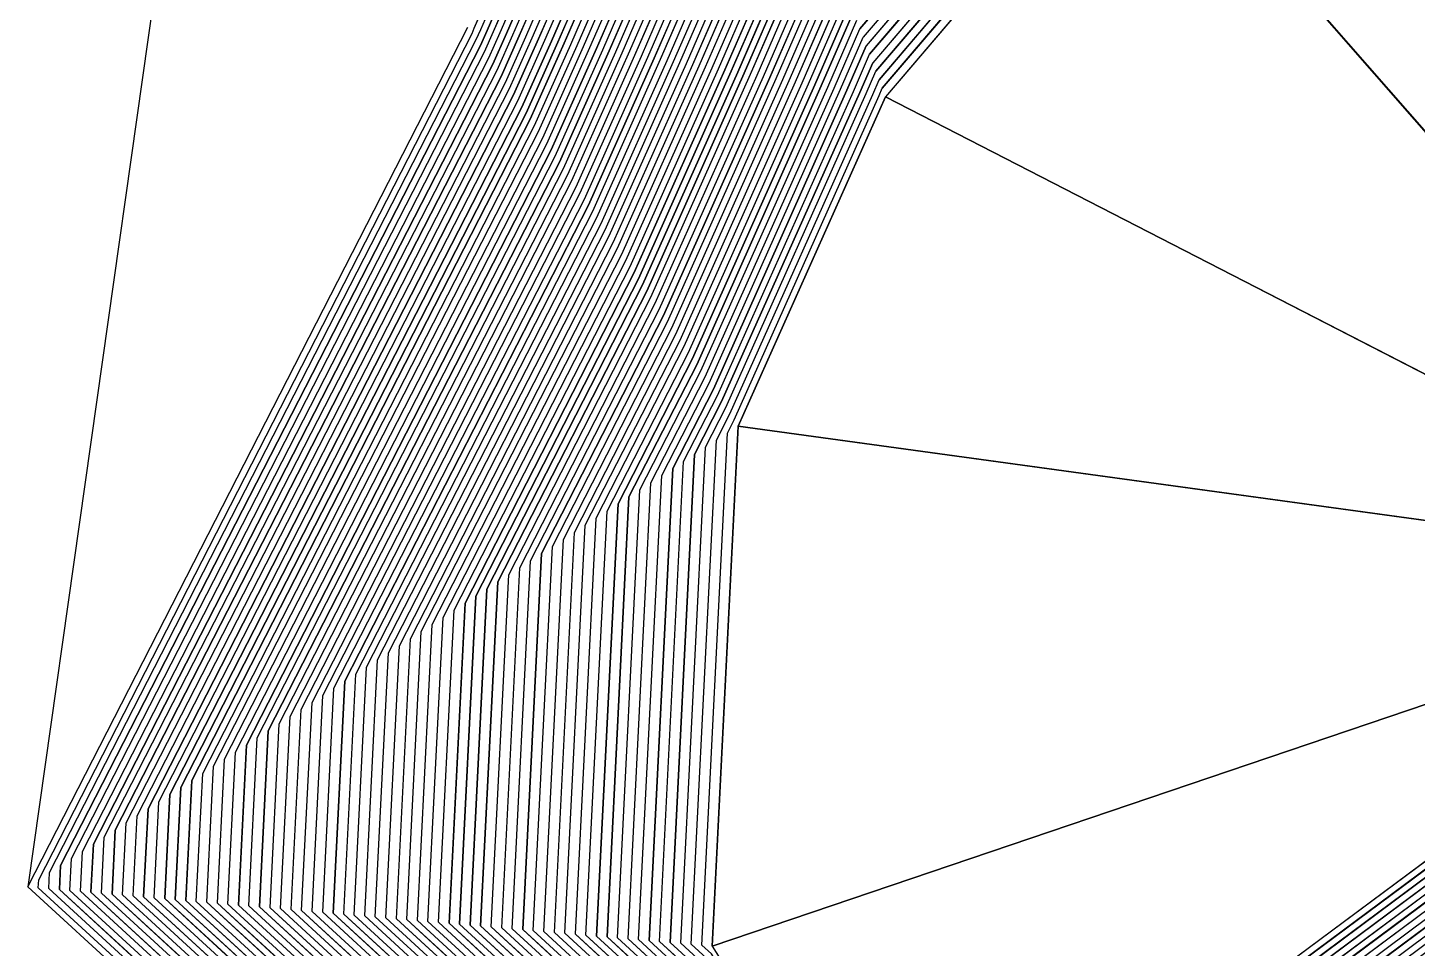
# Model space of a CAD drawing. Extents: x 7084 to 11035, y 13750 to 16729.
# Drawn here: x 7084 to 7885, y 14476 to 15007 of the extents above; entities that cross this region are included whole.
import ezdxf

# ---------------------------------------------------------------- set-up
doc = ezdxf.new("R2010")
doc.units = 0
doc.layers.add('Level 1', color=7, linetype='Continuous')

msp = doc.modelspace()

# ---------------------------------------------------------------- linework, layer by layer
at = {"layer": 'Level 1'}
for p, q in [((7283.26, 15919.55), (7083.89, 14511.34)), ((7341.34, 15006.32), (7460.32, 15280.05)), ((7345.05, 15005.7), (7462.16, 15275.16)), ((7348.75, 15005.08), (7464.01, 15270.27)), ((7352.46, 15004.47), (7465.85, 15265.38)), ((7356.16, 15003.85), (7467.7, 15260.48)), ((7359.87, 15003.24), (7469.55, 15255.59)), ((7363.57, 15002.62), (7471.39, 15250.7)), ((7367.28, 15002), (7473.24, 15245.8)), ((7370.98, 15001.39), (7475.08, 15240.91)), ((7374.69, 15000.77), (7476.93, 15236.02)), ((7378.39, 15000.16), (7478.77, 15231.12)), ((7382.09, 14999.54), (7480.62, 15226.23)), ((7385.8, 14998.93), (7482.46, 15221.34)), ((7389.5, 14998.31), (7484.31, 15216.45)), ((7393.21, 14997.69), (7486.16, 15211.55)), ((7396.91, 14997.08), (7488, 15206.66)), ((7400.62, 14996.46), (7489.85, 15201.77)), ((7404.32, 14995.85), (7491.69, 15196.87)), ((7408.03, 14995.23), (7493.54, 15191.98)), ((7411.73, 14994.61), (7495.38, 15187.09)), ((7415.44, 14994), (7497.23, 15182.19)), ((7419.14, 14993.38), (7499.08, 15177.3)), ((7422.85, 14992.77), (7500.92, 15172.41)), ((7426.55, 14992.15), (7502.77, 15167.52)), ((7430.25, 14991.54), (7504.61, 15162.62)), ((7433.96, 14990.92), (7506.46, 15157.73)), ((7437.66, 14990.3), (7508.3, 15152.84)), ((7690.66, 15155.04), (7563.67, 15006.05)), ((7694.73, 15152.76), (7565.52, 15001.15)), ((7698.8, 15150.48), (7567.36, 14996.26)), ((7441.37, 14989.69), (7510.15, 15147.94)), ((7445.07, 14989.07), (7512, 15143.05)), ((7702.88, 15148.2), (7569.21, 14991.37)), ((7706.95, 15145.93), (7571.06, 14986.47)), ((7711.02, 15143.65), (7572.9, 14981.58)), ((7715.1, 15141.37), (7574.75, 14976.69)), ((7448.78, 14988.46), (7513.84, 15138.16)), ((7452.48, 14987.84), (7515.69, 15133.26)), ((7719.17, 15139.09), (7576.59, 14971.79)), ((7723.24, 15136.81), (7578.44, 14966.9)), ((8112.72, 14692.05), (7723.24, 15136.81)), ((7723.24, 15136.81), (8112.72, 14692.05)), ((7456.19, 14987.22), (7517.53, 15128.37)), ((7459.89, 14986.61), (7519.38, 15123.48)), ((7463.6, 14985.99), (7521.22, 15118.59)), ((7467.3, 14985.38), (7523.07, 15113.69)), ((7471, 14984.76), (7524.91, 15108.8)), ((7474.71, 14984.15), (7526.76, 15103.91)), ((7478.41, 14983.53), (7528.61, 15099.01)), ((7482.12, 14982.91), (7530.45, 15094.12)), ((7485.82, 14982.3), (7532.3, 15089.23)), ((7489.53, 14981.68), (7534.14, 15084.33)), ((7493.23, 14981.07), (7535.99, 15079.44)), ((7496.94, 14980.45), (7537.83, 15074.55)), ((7500.64, 14979.83), (7539.68, 15069.65)), ((7504.35, 14979.22), (7541.53, 15064.76)), ((7508.05, 14978.6), (7543.37, 15059.87)), ((7511.76, 14977.99), (7545.22, 15054.98)), ((7515.46, 14977.37), (7547.06, 15050.08)), ((7519.16, 14976.75), (7548.91, 15045.19)), ((7522.87, 14976.14), (7550.75, 15040.3)), ((7526.57, 14975.52), (7552.6, 15035.4)), ((7530.28, 14974.91), (7554.44, 15030.51)), ((7533.98, 14974.29), (7556.29, 15025.62)), ((7537.69, 14973.68), (7558.14, 15020.72)), ((7541.39, 14973.06), (7559.98, 15015.83)), ((7083.89, 14511.34), (7337.64, 15006.93)), ((7340.04, 15003.39), (7341.34, 15006.32)), ((7342.44, 14999.86), (7345.05, 15005.7)), ((7344.84, 14996.32), (7348.75, 15005.08)), ((7545.1, 14972.44), (7561.83, 15010.94)), ((7548.8, 14971.83), (7563.67, 15006.05)), ((7090.19, 14515.42), (7340.04, 15003.39)), ((7096.5, 14519.51), (7342.44, 14999.86)), ((7347.23, 14992.78), (7352.46, 15004.47)), ((7349.63, 14989.24), (7356.16, 15003.85)), ((7352.03, 14985.71), (7359.87, 15003.24)), ((7354.43, 14982.17), (7363.57, 15002.62)), ((7356.83, 14978.63), (7367.28, 15002)), ((7359.23, 14975.1), (7370.98, 15001.39)), ((7361.63, 14971.56), (7374.69, 15000.77)), ((7364.02, 14968.02), (7378.39, 15000.16)), ((7366.42, 14964.48), (7382.09, 14999.54)), ((7368.82, 14960.95), (7385.8, 14998.93)), ((7371.22, 14957.41), (7389.5, 14998.31)), ((7373.62, 14953.87), (7393.21, 14997.69)), ((7376.02, 14950.33), (7396.91, 14997.08)), ((7552.51, 14971.21), (7565.52, 15001.15)), ((7102.8, 14523.6), (7344.84, 14996.32)), ((7109.1, 14527.69), (7347.23, 14992.78)), ((7115.4, 14531.77), (7349.63, 14989.24)), ((7378.42, 14946.8), (7400.62, 14996.46)), ((7380.82, 14943.26), (7404.32, 14995.85)), ((7383.21, 14939.72), (7408.03, 14995.23)), ((7385.61, 14936.18), (7411.73, 14994.61)), ((7388.01, 14932.65), (7415.44, 14994)), ((7390.41, 14929.11), (7419.14, 14993.38)), ((7392.81, 14925.57), (7422.85, 14992.77)), ((7395.21, 14922.04), (7426.55, 14992.15)), ((7397.61, 14918.5), (7430.25, 14991.54)), ((7400, 14914.96), (7433.96, 14990.92)), ((7402.4, 14911.42), (7437.66, 14990.3)), ((7404.8, 14907.89), (7441.37, 14989.69)), ((7407.2, 14904.35), (7445.07, 14989.07)), ((7556.21, 14970.6), (7567.36, 14996.26)), ((7559.92, 14969.98), (7569.21, 14991.37)), ((7121.71, 14535.86), (7352.03, 14985.71)), ((7128.01, 14539.95), (7354.43, 14982.17)), ((7409.6, 14900.81), (7448.78, 14988.46)), ((7412, 14897.27), (7452.48, 14987.84)), ((7414.4, 14893.74), (7456.19, 14987.22)), ((7416.8, 14890.2), (7459.89, 14986.61)), ((7419.19, 14886.66), (7463.6, 14985.99)), ((7421.59, 14883.12), (7467.3, 14985.38)), ((7423.99, 14879.59), (7471, 14984.76)), ((7426.39, 14876.05), (7474.71, 14984.15)), ((7428.79, 14872.51), (7478.41, 14983.53)), ((7431.19, 14868.98), (7482.12, 14982.91)), ((7433.59, 14865.44), (7485.82, 14982.3)), ((7435.98, 14861.9), (7489.53, 14981.68)), ((7438.38, 14858.36), (7493.23, 14981.07)), ((7563.62, 14969.36), (7571.06, 14986.47)), ((7567.32, 14968.75), (7572.9, 14981.58)), ((7134.31, 14544.04), (7356.83, 14978.63)), ((7140.61, 14548.12), (7359.23, 14975.1)), ((7440.78, 14854.83), (7496.94, 14980.45)), ((7443.18, 14851.29), (7500.64, 14979.83)), ((7445.58, 14847.75), (7504.35, 14979.22)), ((7447.98, 14844.21), (7508.05, 14978.6)), ((7450.38, 14840.68), (7511.76, 14977.99)), ((7452.77, 14837.14), (7515.46, 14977.37)), ((7455.17, 14833.6), (7519.16, 14976.75)), ((7457.57, 14830.06), (7522.87, 14976.14)), ((7459.97, 14826.53), (7526.57, 14975.52)), ((7462.37, 14822.99), (7530.28, 14974.91)), ((7464.77, 14819.45), (7533.98, 14974.29)), ((7467.17, 14815.91), (7537.69, 14973.68)), ((7469.57, 14812.38), (7541.39, 14973.06)), ((7571.03, 14968.13), (7574.75, 14976.69)), ((7146.92, 14552.21), (7361.63, 14971.56)), ((7153.22, 14556.3), (7364.02, 14968.02)), ((7471.96, 14808.84), (7545.1, 14972.44)), ((7474.36, 14805.3), (7548.8, 14971.83)), ((7476.76, 14801.77), (7552.51, 14971.21)), ((7479.16, 14798.23), (7556.21, 14970.6)), ((7481.56, 14794.69), (7559.92, 14969.98)), ((7483.96, 14791.15), (7563.62, 14969.36)), ((7486.36, 14787.62), (7567.32, 14968.75)), ((7488.75, 14784.08), (7571.03, 14968.13)), ((7491.15, 14780.54), (7574.73, 14967.52)), ((7493.55, 14777), (7578.44, 14966.9)), ((7578.44, 14966.9), (7493.55, 14777)), ((7574.73, 14967.52), (7576.59, 14971.79)), ((7578.44, 14966.9), (8112.72, 14692.05)), ((8112.72, 14692.05), (7578.44, 14966.9)), ((7159.52, 14560.38), (7366.42, 14964.48)), ((7165.82, 14564.47), (7368.82, 14960.95)), ((7172.13, 14568.56), (7371.22, 14957.41)), ((7178.43, 14572.65), (7373.62, 14953.87)), ((7184.73, 14576.73), (7376.02, 14950.33)), ((7191.03, 14580.82), (7378.42, 14946.8)), ((7197.34, 14584.91), (7380.82, 14943.26)), ((7203.64, 14588.99), (7383.21, 14939.72)), ((7209.94, 14593.08), (7385.61, 14936.18)), ((7216.24, 14597.17), (7388.01, 14932.65)), ((7222.55, 14601.26), (7390.41, 14929.11)), ((7228.85, 14605.34), (7392.81, 14925.57)), ((7235.15, 14609.43), (7395.21, 14922.04)), ((7241.45, 14613.52), (7397.61, 14918.5)), ((7247.76, 14617.6), (7400, 14914.96)), ((7254.06, 14621.69), (7402.4, 14911.42)), ((7260.36, 14625.78), (7404.8, 14907.89)), ((7266.66, 14629.87), (7407.2, 14904.35)), ((7272.97, 14633.95), (7409.6, 14900.81)), ((7279.27, 14638.04), (7412, 14897.27)), ((7285.57, 14642.13), (7414.4, 14893.74)), ((7291.87, 14646.21), (7416.8, 14890.2)), ((7298.18, 14650.3), (7419.19, 14886.66)), ((7304.48, 14654.39), (7421.59, 14883.12)), ((7310.78, 14658.48), (7423.99, 14879.59)), ((7317.08, 14662.56), (7426.39, 14876.05)), ((7323.39, 14666.65), (7428.79, 14872.51)), ((7329.69, 14670.74), (7431.19, 14868.98)), ((7335.99, 14674.82), (7433.59, 14865.44)), ((7342.29, 14678.91), (7435.98, 14861.9)), ((7348.6, 14683), (7438.38, 14858.36)), ((7354.9, 14687.09), (7440.78, 14854.83)), ((7361.2, 14691.17), (7443.18, 14851.29)), ((7367.5, 14695.26), (7445.58, 14847.75)), ((7373.81, 14699.35), (7447.98, 14844.21)), ((7380.11, 14703.44), (7450.38, 14840.68)), ((7386.41, 14707.52), (7452.77, 14837.14)), ((7392.71, 14711.61), (7455.17, 14833.6)), ((7399.02, 14715.7), (7457.57, 14830.06)), ((7405.32, 14719.78), (7459.97, 14826.53)), ((7411.62, 14723.87), (7462.37, 14822.99)), ((7417.92, 14727.96), (7464.77, 14819.45)), ((7424.23, 14732.05), (7467.17, 14815.91)), ((7430.53, 14736.13), (7469.57, 14812.38)), ((7436.83, 14740.22), (7471.96, 14808.84)), ((7443.13, 14744.31), (7474.36, 14805.3)), ((7449.43, 14748.39), (7476.76, 14801.77)), ((7455.74, 14752.48), (7479.16, 14798.23)), ((7462.04, 14756.57), (7481.56, 14794.69)), ((7468.34, 14760.66), (7483.96, 14791.15)), ((7474.64, 14764.74), (7486.36, 14787.62)), ((7480.95, 14768.83), (7488.75, 14784.08)), ((7487.25, 14772.92), (7491.15, 14780.54)), ((7472.5, 14477.69), (7487.25, 14772.92)), ((7478.57, 14477.17), (7493.55, 14777)), ((7493.55, 14777), (7478.57, 14477.17)), ((8112.72, 14692.05), (7493.55, 14777)), ((7493.55, 14777), (8112.72, 14692.05)), ((7460.36, 14478.74), (7474.64, 14764.74)), ((7466.43, 14478.22), (7480.95, 14768.83)), ((7448.21, 14479.8), (7462.04, 14756.57)), ((7454.28, 14479.27), (7468.34, 14760.66)), ((7436.07, 14480.85), (7449.43, 14748.39)), ((7442.14, 14480.32), (7455.74, 14752.48)), ((7430, 14481.37), (7443.13, 14744.31)), ((7417.85, 14482.42), (7430.53, 14736.13)), ((7423.92, 14481.9), (7436.83, 14740.22)), ((7405.71, 14483.48), (7417.92, 14727.96)), ((7411.78, 14482.95), (7424.23, 14732.05)), ((7393.56, 14484.53), (7405.32, 14719.78)), ((7399.64, 14484), (7411.62, 14723.87)), ((7381.42, 14485.58), (7392.71, 14711.61)), ((7387.49, 14485.05), (7399.02, 14715.7)), ((7369.28, 14486.63), (7380.11, 14703.44)), ((7375.35, 14486.1), (7386.41, 14707.52)), ((7357.13, 14487.68), (7367.5, 14695.26)), ((7363.2, 14487.16), (7373.81, 14699.35)), ((7344.99, 14488.73), (7354.9, 14687.09)), ((7351.06, 14488.21), (7361.2, 14691.17)), ((8112.72, 14692.05), (7478.57, 14477.17)), ((7478.57, 14477.17), (8112.72, 14692.05)), ((7588.42, 14302.26), (8112.72, 14692.05)), ((7332.84, 14489.78), (7342.29, 14678.91)), ((7338.92, 14489.26), (7348.6, 14683)), ((7590.7, 14299.15), (8106.93, 14682.95)), ((7320.7, 14490.84), (7329.69, 14670.74)), ((7326.77, 14490.31), (7335.99, 14674.82)), ((7592.98, 14296.05), (8101.14, 14673.84)), ((7308.56, 14491.89), (7317.08, 14662.56)), ((7314.63, 14491.36), (7323.39, 14666.65)), ((7595.25, 14292.94), (8095.35, 14664.74)), ((7296.41, 14492.94), (7304.48, 14654.39)), ((7302.48, 14492.41), (7310.78, 14658.48)), ((7597.53, 14289.84), (8089.56, 14655.64)), ((7284.27, 14493.99), (7291.87, 14646.21)), ((7290.34, 14493.46), (7298.18, 14650.3)), ((7599.81, 14286.73), (8083.77, 14646.54)), ((7272.12, 14495.04), (7279.27, 14638.04)), ((7278.2, 14494.52), (7285.57, 14642.13)), ((7602.08, 14283.62), (8077.98, 14637.43)), ((7259.98, 14496.09), (7266.66, 14629.87)), ((7266.05, 14495.57), (7272.97, 14633.95)), ((7604.36, 14280.52), (8072.19, 14628.33)), ((7247.84, 14497.14), (7254.06, 14621.69)), ((7253.91, 14496.62), (7260.36, 14625.78)), ((7235.69, 14498.19), (7241.45, 14613.52)), ((7241.76, 14497.67), (7247.76, 14617.6)), ((7606.64, 14277.41), (8066.4, 14619.23)), ((7223.55, 14499.25), (7228.85, 14605.34)), ((7229.62, 14498.72), (7235.15, 14609.43)), ((7608.91, 14274.31), (8060.61, 14610.12)), ((7211.4, 14500.3), (7216.24, 14597.17)), ((7217.48, 14499.77), (7222.55, 14601.26)), ((7199.26, 14501.35), (7203.64, 14588.99)), ((7205.33, 14500.82), (7209.94, 14593.08)), ((7187.12, 14502.4), (7191.03, 14580.82)), ((7193.19, 14501.87), (7197.34, 14584.91)), ((7174.97, 14503.45), (7178.43, 14572.65)), ((7181.04, 14502.93), (7184.73, 14576.73)), ((7162.83, 14504.5), (7165.82, 14564.47)), ((7168.9, 14503.98), (7172.13, 14568.56)), ((7150.68, 14505.55), (7153.22, 14556.3)), ((7156.76, 14505.03), (7159.52, 14560.38)), ((7138.54, 14506.61), (7140.61, 14548.12)), ((7144.61, 14506.08), (7146.92, 14552.21)), ((7132.47, 14507.13), (7134.31, 14544.04)), ((7120.32, 14508.18), (7121.71, 14535.86)), ((7126.4, 14507.66), (7128.01, 14539.95)), ((7108.18, 14509.23), (7109.1, 14527.69)), ((7114.25, 14508.71), (7115.4, 14531.77)), ((7096.04, 14510.29), (7096.5, 14519.51)), ((7102.11, 14509.76), (7102.8, 14523.6)), ((7446.39, 14178.93), (7083.89, 14511.34)), ((7089.96, 14510.81), (7090.19, 14515.42)), ((7446.88, 14183.52), (7089.96, 14510.81)), ((7447.38, 14188.1), (7096.04, 14510.29)), ((7447.87, 14192.69), (7102.11, 14509.76)), ((7448.37, 14197.28), (7108.18, 14509.23)), ((7448.86, 14201.87), (7114.25, 14508.71)), ((7449.36, 14206.46), (7120.32, 14508.18)), ((7449.85, 14211.05), (7126.4, 14507.66)), ((7450.35, 14215.63), (7132.47, 14507.13)), ((7450.84, 14220.22), (7138.54, 14506.61)), ((7451.34, 14224.81), (7144.61, 14506.08)), ((7451.83, 14229.4), (7150.68, 14505.55)), ((7452.33, 14233.99), (7156.76, 14505.03)), ((7452.83, 14238.58), (7162.83, 14504.5)), ((7453.32, 14243.16), (7168.9, 14503.98)), ((7453.82, 14247.75), (7174.97, 14503.45)), ((7454.31, 14252.34), (7181.04, 14502.93)), ((7454.81, 14256.93), (7187.12, 14502.4)), ((7455.3, 14261.52), (7193.19, 14501.87)), ((7455.8, 14266.1), (7199.26, 14501.35)), ((7456.29, 14270.69), (7205.33, 14500.82)), ((7456.79, 14275.28), (7211.4, 14500.3)), ((7457.28, 14279.87), (7217.48, 14499.77)), ((7457.78, 14284.46), (7223.55, 14499.25)), ((7458.27, 14289.05), (7229.62, 14498.72)), ((7458.77, 14293.63), (7235.69, 14498.19)), ((7459.26, 14298.22), (7241.76, 14497.67)), ((7459.76, 14302.81), (7247.84, 14497.14)), ((7460.25, 14307.4), (7253.91, 14496.62)), ((7460.75, 14311.99), (7259.98, 14496.09)), ((7461.24, 14316.58), (7266.05, 14495.57)), ((7461.74, 14321.16), (7272.12, 14495.04)), ((7462.23, 14325.75), (7278.2, 14494.52)), ((7462.73, 14330.34), (7284.27, 14493.99)), ((7463.22, 14334.93), (7290.34, 14493.46)), ((7463.72, 14339.52), (7296.41, 14492.94)), ((7464.21, 14344.11), (7302.48, 14492.41)), ((7464.71, 14348.69), (7308.56, 14491.89)), ((7465.2, 14353.28), (7314.63, 14491.36)), ((7465.7, 14357.87), (7320.7, 14490.84)), ((7466.19, 14362.46), (7326.77, 14490.31)), ((7466.69, 14367.05), (7332.84, 14489.78)), ((7467.18, 14371.64), (7338.92, 14489.26)), ((7467.68, 14376.22), (7344.99, 14488.73)), ((7468.17, 14380.81), (7351.06, 14488.21)), ((7468.67, 14385.4), (7357.13, 14487.68)), ((7469.16, 14389.99), (7363.2, 14487.16)), ((7469.66, 14394.58), (7369.28, 14486.63)), ((7470.15, 14399.17), (7375.35, 14486.1)), ((7470.65, 14403.75), (7381.42, 14485.58)), ((7471.15, 14408.34), (7387.49, 14485.05)), ((7471.64, 14412.93), (7393.56, 14484.53)), ((7472.14, 14417.52), (7399.64, 14484)), ((7472.63, 14422.11), (7405.71, 14483.48)), ((7473.13, 14426.7), (7411.78, 14482.95)), ((7473.62, 14431.28), (7417.85, 14482.42)), ((7474.12, 14435.87), (7423.92, 14481.9)), ((7474.61, 14440.46), (7430, 14481.37)), ((7475.11, 14445.05), (7436.07, 14480.85)), ((7475.6, 14449.64), (7442.14, 14480.32)), ((7476.1, 14454.23), (7448.21, 14479.8)), ((7476.59, 14458.81), (7454.28, 14479.27)), ((7477.09, 14463.4), (7460.36, 14478.74)), ((7477.58, 14467.99), (7466.43, 14478.22)), ((7478.08, 14472.58), (7472.5, 14477.69)), ((7478.57, 14477.17), (7588.42, 14302.26))]:
    msp.add_line(p, q, dxfattribs=at)
for points in [[(7109.1, 14527.69), (7347.23, 14992.78), (7352.46, 15004.47), (7465.85, 15265.38), (7474.77, 15275.83), (7484.91, 15286.59), (7485.83, 15297.36), (7548.2, 15632), (7559.54, 15666.03), (7565.37, 15689.1), (7639.08, 16165.54), (7831.86, 16171.21), (7846.3, 16184.74), (8073.09, 16309.52), (8079.24, 16314.75), (8186.96, 16501.92), (8442.1, 16660.73)], [(7109.1, 14527.69), (7347.23, 14992.78), (7352.46, 15004.47), (7465.85, 15265.38), (7474.77, 15275.83), (7484.91, 15286.59), (7485.83, 15297.36), (7548.2, 15632), (7559.54, 15666.03), (7565.37, 15689.1), (7639.08, 16165.54), (7831.86, 16171.21), (7846.3, 16184.74), (8073.09, 16309.52), (8079.24, 16314.75), (8186.96, 16501.92), (8442.1, 16660.73)], [(8429.52, 16603.99), (8203.65, 16463.4), (8108.29, 16297.71), (8091.39, 16283.33), (7890.62, 16172.87), (7850.91, 16135.66), (7680.25, 16130.64), (7615, 15708.87), (7598.95, 15645.44), (7588.91, 15615.32), (7533.7, 15319.08), (7531.16, 15289.48), (7503.28, 15259.88), (7478.77, 15231.12), (7378.39, 15000.16), (7364.02, 14968.02), (7153.22, 14556.3), (7150.68, 14505.55), (7451.83, 14229.4), (7470.43, 14199.8), (7711.35, 14134.53), (7800.07, 14200.49)], [(8429.52, 16603.99), (8203.65, 16463.4), (8108.29, 16297.71), (8091.39, 16283.33), (7890.62, 16172.87), (7850.91, 16135.66), (7680.25, 16130.64), (7615, 15708.87), (7598.95, 15645.44), (7588.91, 15615.32), (7533.7, 15319.08), (7531.16, 15289.48), (7503.28, 15259.88), (7478.77, 15231.12), (7378.39, 15000.16), (7364.02, 14968.02), (7153.22, 14556.3), (7150.68, 14505.55), (7451.83, 14229.4), (7470.43, 14199.8), (7711.35, 14134.53), (7800.07, 14200.49)], [(8425.92, 16587.78), (8208.42, 16452.4), (8116.59, 16292.84), (8096.62, 16275.85), (7903.29, 16169.48), (7856.35, 16125.5), (7692.02, 16120.67), (7629.18, 15714.52), (7610.21, 15639.56), (7600.54, 15610.55), (7547.38, 15325.28), (7544.38, 15290.3), (7511.43, 15255.32), (7482.46, 15221.34), (7385.8, 14998.93), (7368.82, 14960.95), (7165.82, 14564.47), (7162.83, 14504.5), (7452.83, 14238.58), (7474.8, 14203.59), (7706.79, 14140.74)], [(8425.92, 16587.78), (8208.42, 16452.4), (8116.59, 16292.84), (8096.62, 16275.85), (7903.29, 16169.48), (7856.35, 16125.5), (7692.02, 16120.67), (7629.18, 15714.52), (7610.21, 15639.56), (7600.54, 15610.55), (7547.38, 15325.28), (7544.38, 15290.3), (7511.43, 15255.32), (7482.46, 15221.34), (7385.8, 14998.93), (7368.82, 14960.95), (7165.82, 14564.47), (7162.83, 14504.5), (7452.83, 14238.58), (7474.8, 14203.59), (7706.79, 14140.74)], [(8409.74, 16514.82), (8229.89, 16402.87), (8153.95, 16270.93), (8120.15, 16242.18), (7960.28, 16154.22), (7880.84, 16079.79), (7744.95, 16075.8), (7693, 15739.94), (7660.89, 15613.09), (7652.89, 15589.1), (7608.93, 15353.21), (7603.86, 15294.01), (7548.09, 15234.81), (7499.08, 15177.3), (7419.14, 14993.38), (7390.41, 14929.11), (7222.55, 14601.26), (7217.48, 14499.77), (7457.28, 14279.87), (7494.46, 14220.67), (7686.31, 14168.69), (7863.76, 14300.62)], [(8409.74, 16514.82), (8229.89, 16402.87), (8153.95, 16270.93), (8120.15, 16242.18), (7960.28, 16154.22), (7880.84, 16079.79), (7744.95, 16075.8), (7693, 15739.94), (7660.89, 15613.09), (7652.89, 15589.1), (7608.93, 15353.21), (7603.86, 15294.01), (7548.09, 15234.81), (7499.08, 15177.3), (7419.14, 14993.38), (7390.41, 14929.11), (7222.55, 14601.26), (7217.48, 14499.77), (7457.28, 14279.87), (7494.46, 14220.67), (7686.31, 14168.69), (7863.76, 14300.62)], [(7471, 14984.76), (7524.91, 15108.8), (7605.11, 15202.9), (7696.38, 15299.77), (7704.67, 15396.64), (7734.32, 15555.74), (7739.71, 15571.91), (7792.26, 15779.49), (7827.3, 16006), (7918.95, 16008.69), (8048.93, 16130.47), (8156.75, 16189.8), (8212.06, 16236.85), (8263.27, 16325.83), (8384.57, 16401.33), (8540.91, 16366.28)], [(7471, 14984.76), (7524.91, 15108.8), (7605.11, 15202.9), (7696.38, 15299.77), (7704.67, 15396.64), (7734.32, 15555.74), (7739.71, 15571.91), (7792.26, 15779.49), (7827.3, 16006), (7918.95, 16008.69), (8048.93, 16130.47), (8156.75, 16189.8), (8212.06, 16236.85), (8263.27, 16325.83), (8384.57, 16401.33), (8540.91, 16366.28)], [(7466.43, 14478.22), (7480.95, 14768.83), (7488.75, 14784.08), (7571.03, 14968.13), (7574.75, 14976.69), (7715.1, 15141.37), (7874.81, 15310.89), (7889.32, 15480.41), (7891.37, 15491.39), (7891.74, 15492.5), (7983.69, 15855.77), (7986.11, 15871.39), (7992.43, 15871.57), (8219.89, 16084.69), (8227.33, 16088.78), (8324.12, 16171.12), (8327.66, 16177.26), (8336.02, 16182.46), (8346.8, 16180.05), (8903.36, 16199.42)], [(7466.43, 14478.22), (7480.95, 14768.83), (7488.75, 14784.08), (7571.03, 14968.13), (7574.75, 14976.69), (7715.1, 15141.37), (7874.81, 15310.89), (7889.32, 15480.41), (7891.37, 15491.39), (7891.74, 15492.5), (7983.69, 15855.77), (7986.11, 15871.39), (7992.43, 15871.57), (8219.89, 16084.69), (8227.33, 16088.78), (8324.12, 16171.12), (8327.66, 16177.26), (8336.02, 16182.46), (8346.8, 16180.05), (8903.36, 16199.42)], [(7574.73, 14967.52), (7576.59, 14971.79), (7719.17, 15139.09), (7881.41, 15311.3), (7896.16, 15483.52), (7897.19, 15489), (7897.37, 15489.56), (7990.78, 15858.59), (7991.99, 15866.4), (7995.15, 15866.5), (8226.23, 16082.99), (8229.94, 16085.04), (8328.27, 16168.69), (8330.04, 16171.75), (8334.22, 16174.36), (8339.61, 16173.15), (8905.01, 16192.83)], [(7574.73, 14967.52), (7576.59, 14971.79), (7719.17, 15139.09), (7881.41, 15311.3), (7896.16, 15483.52), (7897.19, 15489), (7897.37, 15489.56), (7990.78, 15858.59), (7991.99, 15866.4), (7995.15, 15866.5), (8226.23, 16082.99), (8229.94, 16085.04), (8328.27, 16168.69), (8330.04, 16171.75), (8334.22, 16174.36), (8339.61, 16173.15), (8905.01, 16192.83)], [(8647.72, 14425.51), (8113.05, 14637.7), (8083.77, 14646.54), (7599.81, 14286.73), (7577.5, 14292.77), (7476.1, 14454.23), (7448.21, 14479.8), (7462.04, 14756.57), (7481.56, 14794.69), (7559.92, 14969.98), (7569.21, 14991.37), (7702.88, 15148.2), (7854.98, 15309.66), (7868.81, 15471.11), (7873.92, 15498.54), (7874.85, 15501.33), (7962.42, 15847.29), (7968.47, 15886.34), (7984.27, 15886.81), (8200.9, 16089.78)], [(8647.72, 14425.51), (8113.05, 14637.7), (8083.77, 14646.54), (7599.81, 14286.73), (7577.5, 14292.77), (7476.1, 14454.23), (7448.21, 14479.8), (7462.04, 14756.57), (7481.56, 14794.69), (7559.92, 14969.98), (7569.21, 14991.37), (7702.88, 15148.2), (7854.98, 15309.66), (7868.81, 15471.11), (7873.92, 15498.54), (7874.85, 15501.33), (7962.42, 15847.29), (7968.47, 15886.34), (7984.27, 15886.81), (8200.9, 16089.78)], [(7969.51, 15850.12), (7880.48, 15498.38), (7879.74, 15496.15), (7875.65, 15474.21), (7861.59, 15310.07), (7706.95, 15145.93), (7571.06, 14986.47), (7563.62, 14969.36), (7483.96, 14791.15), (7468.34, 14760.66), (7454.28, 14479.27), (7476.59, 14458.81), (7579.68, 14294.67), (7597.53, 14289.84), (8089.56, 14655.64), (8112.98, 14648.57), (8656.56, 14432.84)], [(7969.51, 15850.12), (7880.48, 15498.38), (7879.74, 15496.15), (7875.65, 15474.21), (7861.59, 15310.07), (7706.95, 15145.93), (7571.06, 14986.47), (7563.62, 14969.36), (7483.96, 14791.15), (7468.34, 14760.66), (7454.28, 14479.27), (7476.59, 14458.81), (7579.68, 14294.67), (7597.53, 14289.84), (8089.56, 14655.64), (8112.98, 14648.57), (8656.56, 14432.84)], [(8665.41, 14440.18), (8112.92, 14659.44), (8095.35, 14664.74), (7595.25, 14292.94), (7581.87, 14296.57), (7477.09, 14463.4), (7460.36, 14478.74), (7474.64, 14764.74), (7486.36, 14787.62), (7567.32, 14968.75), (7572.9, 14981.58), (7711.02, 15143.65), (7868.2, 15310.48), (7882.49, 15477.31), (7885.55, 15493.77), (7886.11, 15495.44), (7976.6, 15852.94)], [(8665.41, 14440.18), (8112.92, 14659.44), (8095.35, 14664.74), (7595.25, 14292.94), (7581.87, 14296.57), (7477.09, 14463.4), (7460.36, 14478.74), (7474.64, 14764.74), (7486.36, 14787.62), (7567.32, 14968.75), (7572.9, 14981.58), (7711.02, 15143.65), (7868.2, 15310.48), (7882.49, 15477.31), (7885.55, 15493.77), (7886.11, 15495.44), (7976.6, 15852.94)], [(8621.18, 14403.51), (8113.25, 14605.09), (8066.4, 14619.23), (7606.64, 14277.41), (7570.94, 14287.08), (7474.61, 14440.46), (7430, 14481.37), (7443.13, 14744.31), (7474.36, 14805.3), (7548.8, 14971.83), (7563.67, 15006.05), (7690.66, 15155.04), (7835.15, 15308.42), (7848.29, 15461.8), (7856.47, 15505.69), (7857.96, 15510.15), (7941.15, 15838.82)], [(8621.18, 14403.51), (8113.25, 14605.09), (8066.4, 14619.23), (7606.64, 14277.41), (7570.94, 14287.08), (7474.61, 14440.46), (7430, 14481.37), (7443.13, 14744.31), (7474.36, 14805.3), (7548.8, 14971.83), (7563.67, 15006.05), (7690.66, 15155.04), (7835.15, 15308.42), (7848.29, 15461.8), (7856.47, 15505.69), (7857.96, 15510.15), (7941.15, 15838.82)], [(7919.88, 15830.34), (7841.07, 15518.97), (7839.02, 15512.84), (7827.77, 15452.49), (7815.33, 15307.18), (7678.44, 15161.88), (7558.14, 15020.72), (7537.69, 14973.68), (7467.17, 14815.91), (7424.23, 14732.05), (7411.78, 14482.95), (7473.13, 14426.7), (7564.39, 14281.39), (7613.46, 14268.09), (8049.03, 14591.92), (8113.45, 14572.48), (8594.65, 14381.51)], [(7919.88, 15830.34), (7841.07, 15518.97), (7839.02, 15512.84), (7827.77, 15452.49), (7815.33, 15307.18), (7678.44, 15161.88), (7558.14, 15020.72), (7537.69, 14973.68), (7467.17, 14815.91), (7424.23, 14732.05), (7411.78, 14482.95), (7473.13, 14426.7), (7564.39, 14281.39), (7613.46, 14268.09), (8049.03, 14591.92), (8113.45, 14572.48), (8594.65, 14381.51)], [(7926.97, 15833.17), (7846.7, 15516.03), (7844.84, 15510.45), (7834.61, 15455.59), (7821.94, 15307.6), (7682.51, 15159.6), (7559.98, 15015.83), (7541.39, 14973.06), (7469.57, 14812.38), (7430.53, 14736.13), (7417.85, 14482.42), (7473.62, 14431.28), (7566.57, 14283.29), (7611.19, 14271.2), (8054.82, 14601.02), (8113.38, 14583.35), (8603.49, 14388.84)], [(7926.97, 15833.17), (7846.7, 15516.03), (7844.84, 15510.45), (7834.61, 15455.59), (7821.94, 15307.6), (7682.51, 15159.6), (7559.98, 15015.83), (7541.39, 14973.06), (7469.57, 14812.38), (7430.53, 14736.13), (7417.85, 14482.42), (7473.62, 14431.28), (7566.57, 14283.29), (7611.19, 14271.2), (8054.82, 14601.02), (8113.38, 14583.35), (8603.49, 14388.84)], [(8568.11, 14359.51), (8113.64, 14539.88), (8031.66, 14564.61), (7620.29, 14258.77), (7557.83, 14275.7), (7471.64, 14412.93), (7393.56, 14484.53), (7405.32, 14719.78), (7459.97, 14826.53), (7526.57, 14975.52), (7552.6, 15035.4), (7666.22, 15168.72), (7795.5, 15305.95), (7807.26, 15443.18), (7821.57, 15519.99), (7824.17, 15527.8), (7898.61, 15821.87)], [(8568.11, 14359.51), (8113.64, 14539.88), (8031.66, 14564.61), (7620.29, 14258.77), (7557.83, 14275.7), (7471.64, 14412.93), (7393.56, 14484.53), (7405.32, 14719.78), (7459.97, 14826.53), (7526.57, 14975.52), (7552.6, 15035.4), (7666.22, 15168.72), (7795.5, 15305.95), (7807.26, 15443.18), (7821.57, 15519.99), (7824.17, 15527.8), (7898.61, 15821.87)], [(8576.95, 14366.84), (8113.58, 14550.75), (8037.45, 14573.71), (7618.02, 14261.88), (7560.02, 14277.59), (7472.14, 14417.52), (7399.64, 14484), (7411.62, 14723.87), (7462.37, 14822.99), (7530.28, 14974.91), (7554.44, 15030.51), (7670.29, 15166.44), (7802.11, 15306.36), (7814.1, 15446.29), (7827.39, 15517.6), (7829.8, 15524.86), (7905.7, 15824.69)], [(8576.95, 14366.84), (8113.58, 14550.75), (8037.45, 14573.71), (7618.02, 14261.88), (7560.02, 14277.59), (7472.14, 14417.52), (7399.64, 14484), (7411.62, 14723.87), (7462.37, 14822.99), (7530.28, 14974.91), (7554.44, 15030.51), (7670.29, 15166.44), (7802.11, 15306.36), (7814.1, 15446.29), (7827.39, 15517.6), (7829.8, 15524.86), (7905.7, 15824.69)], [(8585.8, 14374.18), (8113.51, 14561.61), (8043.24, 14582.81), (7615.74, 14264.99), (7562.2, 14279.49), (7472.63, 14422.11), (7405.71, 14483.48), (7417.92, 14727.96), (7464.77, 14819.45), (7533.98, 14974.29), (7556.29, 15025.62), (7674.36, 15164.16), (7808.72, 15306.77), (7820.93, 15449.39), (7833.2, 15515.22), (7835.43, 15521.91), (7912.79, 15827.52)], [(8585.8, 14374.18), (8113.51, 14561.61), (8043.24, 14582.81), (7615.74, 14264.99), (7562.2, 14279.49), (7472.63, 14422.11), (7405.71, 14483.48), (7417.92, 14727.96), (7464.77, 14819.45), (7533.98, 14974.29), (7556.29, 15025.62), (7674.36, 15164.16), (7808.72, 15306.77), (7820.93, 15449.39), (7833.2, 15515.22), (7835.43, 15521.91), (7912.79, 15827.52)], [(7870.25, 15810.57), (7801.65, 15539.56), (7798.3, 15529.52), (7779.9, 15430.77), (7769.07, 15304.3), (7649.92, 15177.83), (7545.22, 15054.98), (7511.76, 14977.99), (7450.38, 14840.68), (7380.11, 14703.44), (7369.28, 14486.63), (7469.66, 14394.58), (7549.09, 14268.11), (7629.4, 14246.35), (8008.5, 14528.2), (8113.91, 14496.4), (8532.73, 14330.18)], [(7870.25, 15810.57), (7801.65, 15539.56), (7798.3, 15529.52), (7779.9, 15430.77), (7769.07, 15304.3), (7649.92, 15177.83), (7545.22, 15054.98), (7511.76, 14977.99), (7450.38, 14840.68), (7380.11, 14703.44), (7369.28, 14486.63), (7469.66, 14394.58), (7549.09, 14268.11), (7629.4, 14246.35), (8008.5, 14528.2), (8113.91, 14496.4), (8532.73, 14330.18)], [(8506.19, 14308.18), (8114.11, 14463.79), (7991.14, 14500.89), (7636.23, 14237.03), (7542.54, 14262.41), (7468.17, 14380.81), (7351.06, 14488.21), (7361.2, 14691.17), (7443.18, 14851.29), (7500.64, 14979.83), (7539.68, 15069.65), (7637.7, 15184.67), (7749.24, 15303.07), (7759.38, 15421.46), (7780.86, 15536.67), (7784.76, 15548.38), (7848.98, 15802.09)], [(8506.19, 14308.18), (8114.11, 14463.79), (7991.14, 14500.89), (7636.23, 14237.03), (7542.54, 14262.41), (7468.17, 14380.81), (7351.06, 14488.21), (7361.2, 14691.17), (7443.18, 14851.29), (7500.64, 14979.83), (7539.68, 15069.65), (7637.7, 15184.67), (7749.24, 15303.07), (7759.38, 15421.46), (7780.86, 15536.67), (7784.76, 15548.38), (7848.98, 15802.09)], [(7820.62, 15790.79), (7762.24, 15560.15), (7757.59, 15546.2), (7732.03, 15409.05), (7722.81, 15301.42), (7621.41, 15193.79), (7532.3, 15089.23), (7485.82, 14982.3), (7433.59, 14865.44), (7335.99, 14674.82), (7326.77, 14490.31), (7466.19, 14362.46), (7533.8, 14254.83), (7645.33, 14224.61), (7967.98, 14464.48), (8114.37, 14420.31), (8470.81, 14278.85)], [(7820.62, 15790.79), (7762.24, 15560.15), (7757.59, 15546.2), (7732.03, 15409.05), (7722.81, 15301.42), (7621.41, 15193.79), (7532.3, 15089.23), (7485.82, 14982.3), (7433.59, 14865.44), (7335.99, 14674.82), (7326.77, 14490.31), (7466.19, 14362.46), (7533.8, 14254.83), (7645.33, 14224.61), (7967.98, 14464.48), (8114.37, 14420.31), (8470.81, 14278.85)], [(7827.71, 15793.62), (7767.87, 15557.21), (7763.41, 15543.82), (7738.87, 15412.16), (7729.42, 15301.83), (7625.48, 15191.51), (7534.14, 15084.33), (7489.53, 14981.68), (7435.98, 14861.9), (7342.29, 14678.91), (7332.84, 14489.78), (7466.69, 14367.05), (7535.98, 14256.72), (7643.06, 14227.71), (7973.77, 14473.58), (8114.3, 14431.18), (8479.66, 14286.18)], [(7827.71, 15793.62), (7767.87, 15557.21), (7763.41, 15543.82), (7738.87, 15412.16), (7729.42, 15301.83), (7625.48, 15191.51), (7534.14, 15084.33), (7489.53, 14981.68), (7435.98, 14861.9), (7342.29, 14678.91), (7332.84, 14489.78), (7466.69, 14367.05), (7535.98, 14256.72), (7643.06, 14227.71), (7973.77, 14473.58), (8114.3, 14431.18), (8479.66, 14286.18)], [(7834.8, 15796.44), (7773.5, 15554.27), (7769.22, 15541.44), (7745.71, 15415.26), (7736.03, 15302.24), (7629.55, 15189.23), (7535.99, 15079.44), (7493.23, 14981.07), (7438.38, 14858.36), (7348.6, 14683), (7338.92, 14489.26), (7467.18, 14371.64), (7538.17, 14258.62), (7640.78, 14230.82), (7979.56, 14482.68), (8114.24, 14442.05), (8488.5, 14293.51)], [(7834.8, 15796.44), (7773.5, 15554.27), (7769.22, 15541.44), (7745.71, 15415.26), (7736.03, 15302.24), (7629.55, 15189.23), (7535.99, 15079.44), (7493.23, 14981.07), (7438.38, 14858.36), (7348.6, 14683), (7338.92, 14489.26), (7467.18, 14371.64), (7538.17, 14258.62), (7640.78, 14230.82), (7979.56, 14482.68), (8114.24, 14442.05), (8488.5, 14293.51)], [(8929.61, 13862.82), (8126.54, 13987.78), (8125.85, 13992.86), (8116.94, 13996.39), (7742.18, 14109.46), (7734.11, 14103.46), (7448.57, 14180.82), (7446.88, 14183.52), (7089.96, 14510.81), (7090.19, 14515.42), (7340.04, 15003.39), (7341.34, 15006.32), (7460.32, 15280.05), (7462.55, 15282.67), (7465.08, 15285.36), (7465.31, 15288.05), (7530.75, 15639.15)], [(8929.61, 13862.82), (8126.54, 13987.78), (8125.85, 13992.86), (8116.94, 13996.39), (7742.18, 14109.46), (7734.11, 14103.46), (7448.57, 14180.82), (7446.88, 14183.52), (7089.96, 14510.81), (7090.19, 14515.42), (7340.04, 15003.39), (7341.34, 15006.32), (7460.32, 15280.05), (7462.55, 15282.67), (7465.08, 15285.36), (7465.31, 15288.05), (7530.75, 15639.15)], [(7542.38, 15634.38), (7478.99, 15294.26), (7478.3, 15286.18), (7470.69, 15278.11), (7464.01, 15270.27), (7348.75, 15005.08), (7344.84, 14996.32), (7102.8, 14523.6), (7102.11, 14509.76), (7447.87, 14192.69), (7452.94, 14184.62), (7729.56, 14109.68), (7753.76, 14127.67), (8116.81, 14018.13), (8143.54, 14007.52), (8145.62, 13992.3), (8923.59, 13871.24)], [(7542.38, 15634.38), (7478.99, 15294.26), (7478.3, 15286.18), (7470.69, 15278.11), (7464.01, 15270.27), (7348.75, 15005.08), (7344.84, 14996.32), (7102.8, 14523.6), (7102.11, 14509.76), (7447.87, 14192.69), (7452.94, 14184.62), (7729.56, 14109.68), (7753.76, 14127.67), (8116.81, 14018.13), (8143.54, 14007.52), (8145.62, 13992.3), (8923.59, 13871.24)], [(7559.83, 15627.23), (7499.51, 15303.56), (7498.12, 15287.42), (7482.91, 15271.27), (7469.55, 15255.59), (7359.87, 15003.24), (7352.03, 14985.71), (7121.71, 14535.86), (7120.32, 14508.18), (7449.36, 14206.46), (7459.5, 14190.31), (7722.73, 14118.99), (7771.12, 14154.98), (8116.61, 14050.74), (8170.08, 14029.52), (8174.23, 13999.08), (8914.56, 13883.87)], [(7559.83, 15627.23), (7499.51, 15303.56), (7498.12, 15287.42), (7482.91, 15271.27), (7469.55, 15255.59), (7359.87, 15003.24), (7352.03, 14985.71), (7121.71, 14535.86), (7120.32, 14508.18), (7449.36, 14206.46), (7459.5, 14190.31), (7722.73, 14118.99), (7771.12, 14154.98), (8116.61, 14050.74), (8170.08, 14029.52), (8174.23, 13999.08), (8914.56, 13883.87)], [(7571.46, 15622.47), (7513.18, 15309.77), (7511.34, 15288.24), (7491.06, 15266.72), (7473.24, 15245.8), (7367.28, 15002), (7356.83, 14978.63), (7134.31, 14544.04), (7132.47, 14507.13), (7450.35, 14215.63), (7463.87, 14194.11), (7718.18, 14125.21), (7782.7, 14173.18), (8116.48, 14072.48), (8187.77, 14044.19), (8193.3, 14003.6), (8908.53, 13892.3)], [(7571.46, 15622.47), (7513.18, 15309.77), (7511.34, 15288.24), (7491.06, 15266.72), (7473.24, 15245.8), (7367.28, 15002), (7356.83, 14978.63), (7134.31, 14544.04), (7132.47, 14507.13), (7450.35, 14215.63), (7463.87, 14194.11), (7718.18, 14125.21), (7782.7, 14173.18), (8116.48, 14072.48), (8187.77, 14044.19), (8193.3, 14003.6), (8908.53, 13892.3)], [(7612.18, 15605.78), (7561.06, 15331.49), (7557.6, 15291.12), (7519.57, 15250.76), (7486.16, 15211.55), (7393.21, 14997.69), (7373.62, 14953.87), (7178.43, 14572.65), (7174.97, 14503.45), (7453.82, 14247.75), (7479.17, 14207.39), (7702.24, 14146.95), (7823.23, 14236.9), (8116.02, 14148.57), (8249.68, 14095.52), (8260.06, 14019.41), (8887.45, 13921.78)], [(7612.18, 15605.78), (7561.06, 15331.49), (7557.6, 15291.12), (7519.57, 15250.76), (7486.16, 15211.55), (7393.21, 14997.69), (7373.62, 14953.87), (7178.43, 14572.65), (7174.97, 14503.45), (7453.82, 14247.75), (7479.17, 14207.39), (7702.24, 14146.95), (7823.23, 14236.9), (8116.02, 14148.57), (8249.68, 14095.52), (8260.06, 14019.41), (8887.45, 13921.78)], [(8881.43, 13930.2), (8279.13, 14023.93), (8267.37, 14110.19), (8115.89, 14170.31), (7834.81, 14255.11), (7697.69, 14153.16), (7483.54, 14211.18), (7454.81, 14256.93), (7187.12, 14502.4), (7191.03, 14580.82), (7378.42, 14946.8), (7400.62, 14996.46), (7489.85, 15201.77), (7527.72, 15246.2), (7570.82, 15291.95), (7574.73, 15337.69), (7623.81, 15601.02)], [(8881.43, 13930.2), (8279.13, 14023.93), (8267.37, 14110.19), (8115.89, 14170.31), (7834.81, 14255.11), (7697.69, 14153.16), (7483.54, 14211.18), (7454.81, 14256.93), (7187.12, 14502.4), (7191.03, 14580.82), (7378.42, 14946.8), (7400.62, 14996.46), (7489.85, 15201.77), (7527.72, 15246.2), (7570.82, 15291.95), (7574.73, 15337.69), (7623.81, 15601.02)], [(8878.42, 13934.41), (8288.66, 14026.19), (8276.22, 14117.52), (8115.82, 14181.18), (7840.6, 14264.21), (7695.41, 14156.27), (7485.72, 14213.08), (7455.3, 14261.52), (7193.19, 14501.87), (7197.34, 14584.91), (7380.82, 14943.26), (7404.32, 14995.85), (7491.69, 15196.87), (7531.79, 15243.92), (7577.42, 15292.36), (7581.57, 15340.8), (7629.63, 15598.63)], [(8878.42, 13934.41), (8288.66, 14026.19), (8276.22, 14117.52), (8115.82, 14181.18), (7840.6, 14264.21), (7695.41, 14156.27), (7485.72, 14213.08), (7455.3, 14261.52), (7193.19, 14501.87), (7197.34, 14584.91), (7380.82, 14943.26), (7404.32, 14995.85), (7491.69, 15196.87), (7531.79, 15243.92), (7577.42, 15292.36), (7581.57, 15340.8), (7629.63, 15598.63)], [(7641.26, 15593.87), (7595.25, 15347), (7590.64, 15293.18), (7539.94, 15239.37), (7495.38, 15187.09), (7411.73, 14994.61), (7385.61, 14936.18), (7209.94, 14593.08), (7205.33, 14500.82), (7456.29, 14270.69), (7490.09, 14216.88), (7690.86, 14162.48), (7852.18, 14282.42), (8115.69, 14202.92), (8293.91, 14132.19), (8307.74, 14030.7), (8872.4, 13942.83)], [(7641.26, 15593.87), (7595.25, 15347), (7590.64, 15293.18), (7539.94, 15239.37), (7495.38, 15187.09), (7411.73, 14994.61), (7385.61, 14936.18), (7209.94, 14593.08), (7205.33, 14500.82), (7456.29, 14270.69), (7490.09, 14216.88), (7690.86, 14162.48), (7852.18, 14282.42), (8115.69, 14202.92), (8293.91, 14132.19), (8307.74, 14030.7), (8872.4, 13942.83)], [(8863.36, 13955.47), (8336.35, 14037.48), (8320.45, 14154.19), (8115.49, 14235.53), (7869.55, 14309.73), (7684.03, 14171.8), (7496.65, 14222.57), (7457.78, 14284.46), (7223.55, 14499.25), (7228.85, 14605.34), (7392.81, 14925.57), (7422.85, 14992.77), (7500.92, 15172.41), (7552.16, 15232.53), (7610.47, 15294.42), (7615.77, 15356.31), (7658.71, 15586.72)], [(8863.36, 13955.47), (8336.35, 14037.48), (8320.45, 14154.19), (8115.49, 14235.53), (7869.55, 14309.73), (7684.03, 14171.8), (7496.65, 14222.57), (7457.78, 14284.46), (7223.55, 14499.25), (7228.85, 14605.34), (7392.81, 14925.57), (7422.85, 14992.77), (7500.92, 15172.41), (7552.16, 15232.53), (7610.47, 15294.42), (7615.77, 15356.31), (7658.71, 15586.72)], [(8854.33, 13968.1), (8364.96, 14044.26), (8346.98, 14176.18), (8115.29, 14268.14), (7886.92, 14337.03), (7677.2, 14181.12), (7503.2, 14228.26), (7459.26, 14298.22), (7241.76, 14497.67), (7247.76, 14617.6), (7400, 14914.96), (7433.96, 14990.92), (7506.46, 15157.73), (7564.38, 15225.69), (7630.29, 15295.65), (7636.28, 15365.62), (7676.16, 15579.57)], [(8854.33, 13968.1), (8364.96, 14044.26), (8346.98, 14176.18), (8115.29, 14268.14), (7886.92, 14337.03), (7677.2, 14181.12), (7503.2, 14228.26), (7459.26, 14298.22), (7241.76, 14497.67), (7247.76, 14617.6), (7400, 14914.96), (7433.96, 14990.92), (7506.46, 15157.73), (7564.38, 15225.69), (7630.29, 15295.65), (7636.28, 15365.62), (7676.16, 15579.57)], [(8426.59, 14242.18), (8114.7, 14365.96), (7939.03, 14418.96), (7656.71, 14209.07), (7522.87, 14245.34), (7463.72, 14339.52), (7296.41, 14492.94), (7304.48, 14654.39), (7421.59, 14883.12), (7467.3, 14985.38), (7523.07, 15113.69), (7601.04, 15205.18), (7689.77, 15299.36), (7697.83, 15393.54), (7728.51, 15558.12), (7734.08, 15574.86)], [(8426.59, 14242.18), (8114.7, 14365.96), (7939.03, 14418.96), (7656.71, 14209.07), (7522.87, 14245.34), (7463.72, 14339.52), (7296.41, 14492.94), (7304.48, 14654.39), (7421.59, 14883.12), (7467.3, 14985.38), (7523.07, 15113.69), (7601.04, 15205.18), (7689.77, 15299.36), (7697.83, 15393.54), (7728.51, 15558.12), (7734.08, 15574.86)], [(7693.61, 15572.42), (7656.8, 15374.92), (7650.12, 15296.89), (7576.6, 15218.86), (7512, 15143.05), (7445.07, 14989.07), (7407.2, 14904.35), (7266.66, 14629.87), (7259.98, 14496.09), (7460.75, 14311.99), (7509.76, 14233.95), (7670.37, 14190.44), (7904.29, 14364.34), (8115.09, 14300.74), (8373.52, 14198.18), (8393.57, 14051.03), (8845.29, 13980.74)], [(7693.61, 15572.42), (7656.8, 15374.92), (7650.12, 15296.89), (7576.6, 15218.86), (7512, 15143.05), (7445.07, 14989.07), (7407.2, 14904.35), (7266.66, 14629.87), (7259.98, 14496.09), (7460.75, 14311.99), (7509.76, 14233.95), (7670.37, 14190.44), (7904.29, 14364.34), (8115.09, 14300.74), (8373.52, 14198.18), (8393.57, 14051.03), (8845.29, 13980.74)], [(8842.28, 13984.95), (8403.1, 14053.29), (8382.36, 14205.52), (8115.03, 14311.61), (7910.08, 14373.45), (7668.1, 14193.54), (7511.94, 14235.85), (7461.24, 14316.58), (7266.05, 14495.57), (7272.97, 14633.95), (7409.6, 14900.81), (7448.78, 14988.46), (7513.84, 15138.16), (7580.67, 15216.58), (7656.73, 15297.3), (7663.64, 15378.03), (7699.42, 15570.04)], [(8842.28, 13984.95), (8403.1, 14053.29), (8382.36, 14205.52), (8115.03, 14311.61), (7910.08, 14373.45), (7668.1, 14193.54), (7511.94, 14235.85), (7461.24, 14316.58), (7266.05, 14495.57), (7272.97, 14633.95), (7409.6, 14900.81), (7448.78, 14988.46), (7513.84, 15138.16), (7580.67, 15216.58), (7656.73, 15297.3), (7663.64, 15378.03), (7699.42, 15570.04)], [(7888.02, 15311.71), (7723.24, 15136.81), (7578.44, 14966.9), (7493.55, 14777), (7478.57, 14477.17), (7493.55, 14777), (8112.72, 14692.05), (7723.24, 15136.81), (8112.72, 14692.05), (7478.57, 14477.17), (7588.42, 14302.26), (8112.72, 14692.05), (7578.44, 14966.9), (7493.55, 14777), (8112.72, 14692.05)], [(7888.02, 15311.71), (7723.24, 15136.81), (7578.44, 14966.9), (7493.55, 14777), (7478.57, 14477.17), (7493.55, 14777), (8112.72, 14692.05), (7723.24, 15136.81), (8112.72, 14692.05), (7478.57, 14477.17), (7588.42, 14302.26), (8112.72, 14692.05), (7578.44, 14966.9), (7493.55, 14777), (8112.72, 14692.05)], [(7742.64, 15302.66), (7633.63, 15186.95), (7537.83, 15074.55), (7496.94, 14980.45), (7440.78, 14854.83), (7354.9, 14687.09), (7344.99, 14488.73), (7467.68, 14376.22), (7540.35, 14260.52), (7638.5, 14233.92), (7985.35, 14491.79), (8114.17, 14452.92), (8497.35, 14300.85)], [(7742.64, 15302.66), (7633.63, 15186.95), (7537.83, 15074.55), (7496.94, 14980.45), (7440.78, 14854.83), (7354.9, 14687.09), (7344.99, 14488.73), (7467.68, 14376.22), (7540.35, 14260.52), (7638.5, 14233.92), (7985.35, 14491.79), (8114.17, 14452.92), (8497.35, 14300.85)], [(7515.5, 15253.04), (7484.31, 15216.45), (7389.5, 14998.31), (7371.22, 14957.41), (7172.13, 14568.56), (7168.9, 14503.98), (7453.32, 14243.16), (7476.98, 14205.49), (7704.52, 14143.84), (7817.44, 14227.8), (8116.08, 14137.7), (8240.84, 14088.19), (8250.52, 14017.15), (8890.47, 13917.57)], [(7515.5, 15253.04), (7484.31, 15216.45), (7389.5, 14998.31), (7371.22, 14957.41), (7172.13, 14568.56), (7168.9, 14503.98), (7453.32, 14243.16), (7476.98, 14205.49), (7704.52, 14143.84), (7817.44, 14227.8), (8116.08, 14137.7), (8240.84, 14088.19), (8250.52, 14017.15), (8890.47, 13917.57)], [(7698.8, 15150.48), (7567.36, 14996.26), (7556.21, 14970.6), (7479.16, 14798.23), (7455.74, 14752.48), (7442.14, 14480.32), (7475.6, 14449.64), (7575.31, 14290.88), (7602.08, 14283.62), (8077.98, 14637.43), (8113.12, 14626.83), (8638.87, 14418.18)], [(7698.8, 15150.48), (7567.36, 14996.26), (7556.21, 14970.6), (7479.16, 14798.23), (7455.74, 14752.48), (7442.14, 14480.32), (7475.6, 14449.64), (7575.31, 14290.88), (7602.08, 14283.62), (8077.98, 14637.43), (8113.12, 14626.83), (8638.87, 14418.18)], [(8435.43, 14249.52), (8114.63, 14376.83), (7944.82, 14428.06), (7654.44, 14212.18), (7525.05, 14247.24), (7464.21, 14344.11), (7302.48, 14492.41), (7310.78, 14658.48), (7423.99, 14879.59), (7471, 14984.76)], [(8435.43, 14249.52), (8114.63, 14376.83), (7944.82, 14428.06), (7654.44, 14212.18), (7525.05, 14247.24), (7464.21, 14344.11), (7302.48, 14492.41), (7310.78, 14658.48), (7423.99, 14879.59), (7471, 14984.76)], [(8683.1, 14454.84), (8112.79, 14681.18), (8106.93, 14682.95), (7590.7, 14299.15), (7586.24, 14300.36), (7478.08, 14472.58), (7472.5, 14477.69), (7487.25, 14772.92), (7491.15, 14780.54), (7574.73, 14967.52)], [(8683.1, 14454.84), (8112.79, 14681.18), (8106.93, 14682.95), (7590.7, 14299.15), (7586.24, 14300.36), (7478.08, 14472.58), (7472.5, 14477.69), (7487.25, 14772.92), (7491.15, 14780.54), (7574.73, 14967.52)], [(8674.25, 14447.51), (8112.85, 14670.31), (8101.14, 14673.84), (7592.98, 14296.05), (7584.05, 14298.47), (7477.58, 14467.99), (7466.43, 14478.22)], [(8674.25, 14447.51), (8112.85, 14670.31), (8101.14, 14673.84), (7592.98, 14296.05), (7584.05, 14298.47), (7477.58, 14467.99), (7466.43, 14478.22)], [(8920.58, 13875.45), (8155.15, 13994.56), (8152.39, 14014.86), (8116.74, 14029), (7759.54, 14136.77), (7727.28, 14112.78), (7455.13, 14186.52), (7448.37, 14197.28), (7108.18, 14509.23), (7109.1, 14527.69)], [(8920.58, 13875.45), (8155.15, 13994.56), (8152.39, 14014.86), (8116.74, 14029), (7759.54, 14136.77), (7727.28, 14112.78), (7455.13, 14186.52), (7448.37, 14197.28), (7108.18, 14509.23), (7109.1, 14527.69)]]:
    msp.add_lwpolyline(points, dxfattribs=at)

doc.saveas('drawing.dxf')
